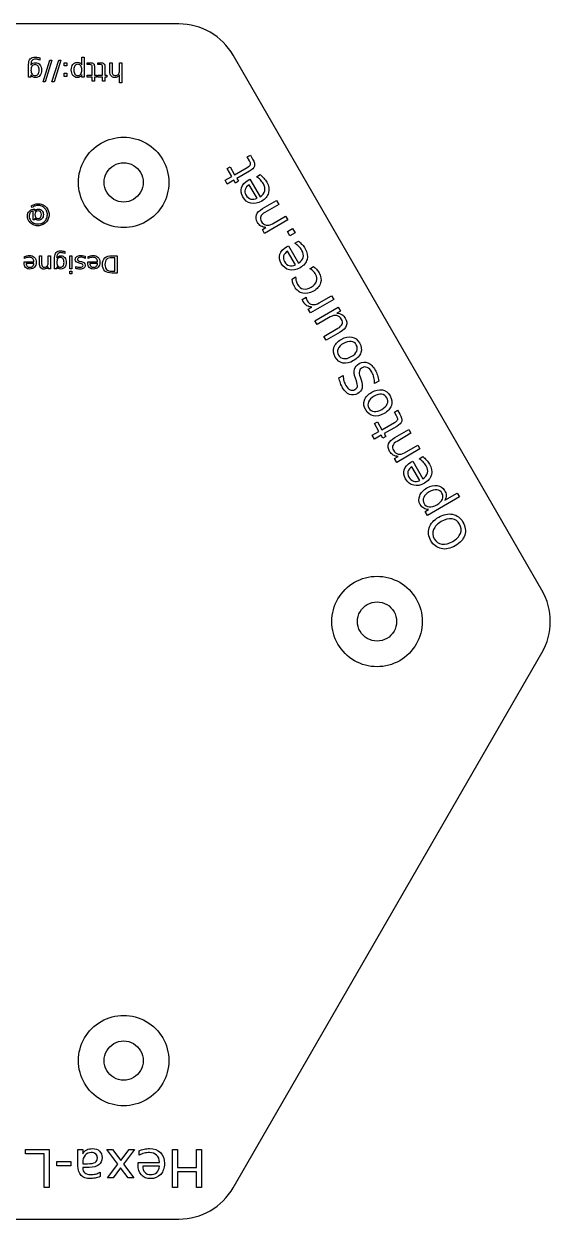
# Model space of a CAD drawing. Extents: x 5 to 967, y 5 to 440.
# Drawn here: x 58.2 to 92, y 5 to 81.3 of the extents above; entities that cross this region are included whole.
import ezdxf

# ---------------------------------------------------------------- set-up
doc = ezdxf.new("R2010")
doc.units = 0
doc.layers.get('0').update_dxf_attribs({"linetype": 'CONTINUOUS'})

msp = doc.modelspace()

# ---------------------------------------------------------------- linework, layer by layer
at = {"color": 7}
for p, q in [((68.121759, 81.260204), (28.740568, 81.260204)), ((91.276468, 45.155089), (71.585869, 79.260205)), ((65.846169, 71.153687), (65.846169, 71.153687)), ((82.011158, 43.155088), (82.011158, 43.155088)), ((71.585869, 7.04997), (91.276468, 41.155089)), ((65.846169, 15.156489), (65.846169, 15.156489)), ((28.740568, 5.04997), (68.121759, 5.04997))]:
    msp.add_line(p, q, dxfattribs=at)
at = {"color": 3}
for p, q in [((58.531337, 77.864553), (58.531337, 78.673808)), ((58.68313, 78.701031), (58.68313, 78.625963)), ((59.245754, 79.09124), (59.245754, 78.943569)), ((59.451994, 77.556811), (59.880975, 78.94522)), ((60.021218, 78.94522), (59.592238, 77.556811)), ((59.880975, 78.94522), (60.021218, 78.94522)), ((60.022868, 77.556811), (60.451848, 78.94522)), ((60.592091, 78.94522), (60.163112, 77.556811)), ((60.451848, 78.94522), (60.592091, 78.94522)), ((60.790907, 78.578936), (60.790907, 78.78848)), ((60.790907, 78.78848), (60.964974, 78.78848)), ((60.964974, 78.578936), (60.790907, 78.578936)), ((60.964974, 78.78848), (60.964974, 78.578936)), ((61.929355, 78.649883), (61.929355, 79.139914)), ((61.929355, 79.139914), (62.081973, 79.139914)), ((61.929355, 78.649878), (61.929355, 78.649883)), ((62.081973, 79.139914), (62.081973, 77.86452)), ((62.276662, 78.661422), (62.276662, 78.78847)), ((62.276662, 78.78847), (62.43258, 78.78847)), ((62.43258, 78.661422), (62.276662, 78.661422)), ((62.939932, 78.661422), (62.939932, 78.78847)), ((62.939932, 78.78847), (63.09585, 78.78847)), ((63.09585, 78.661422), (62.939932, 78.661422)), ((63.707148, 78.230804), (63.707148, 78.78848)), ((63.707148, 78.78848), (63.858941, 78.78848)), ((63.858941, 78.78848), (63.858941, 78.235753)), ((64.328345, 78.266278), (64.328345, 78.78848)), ((64.328345, 78.78848), (64.480962, 78.78848)), ((64.480962, 78.78848), (64.480962, 77.504835)), ((58.68313, 77.864553), (58.531337, 77.864553)), ((58.68313, 78.315774), (58.68313, 78.315774)), ((58.68313, 78.004797), (58.68313, 77.864553)), ((60.790907, 77.914844), (60.790907, 78.124384)), ((60.790907, 78.124384), (60.964974, 78.124384)), ((60.964974, 77.914844), (60.790907, 77.914844)), ((60.964974, 78.124384), (60.964974, 77.914844)), ((61.412929, 78.327323), (61.412929, 78.327323)), ((61.929355, 77.86452), (61.929355, 78.004763)), ((62.081973, 77.86452), (61.929355, 77.86452)), ((62.276664, 77.86452), (62.276664, 77.982489)), ((62.276664, 77.982489), (62.589325, 77.982489)), ((62.589325, 77.86452), (62.276664, 77.86452)), ((62.589325, 77.982489), (62.589325, 78.484068)), ((62.589325, 77.602182), (62.589325, 77.86452)), ((62.741941, 78.484059), (62.741941, 77.98248)), ((62.741941, 77.98248), (62.853311, 77.98248)), ((62.853311, 77.86451), (62.741941, 77.86451)), ((62.741941, 77.86451), (62.741941, 77.602172)), ((62.853311, 77.98248), (62.853311, 77.86451)), ((62.939934, 77.86452), (62.939934, 77.982489)), ((62.939934, 77.982489), (63.252594, 77.982489)), ((63.252594, 77.86452), (62.939934, 77.86452)), ((63.252594, 77.982489), (63.252594, 78.484068)), ((63.252594, 77.602182), (63.252594, 77.86452)), ((63.405211, 78.484059), (63.405211, 77.98248)), ((63.405211, 77.98248), (63.51658, 77.98248)), ((63.51658, 77.86451), (63.405211, 77.86451)), ((63.405211, 77.86451), (63.405211, 77.602172)), ((63.51658, 77.98248), (63.51658, 77.86451)), ((63.707148, 78.2308), (63.707148, 78.230804)), ((64.328345, 77.504835), (64.328345, 78.008065)), ((59.592238, 77.556811), (59.451994, 77.556811)), ((60.163112, 77.556811), (60.022868, 77.556811)), ((62.741941, 77.602172), (62.589325, 77.602182)), ((63.405211, 77.602172), (63.252594, 77.602182)), ((64.480962, 77.504835), (64.328345, 77.504835)), ((72.474524, 72.774857), (72.678053, 72.892365)), ((72.618735, 72.525076), (72.474524, 72.774857)), ((72.678053, 72.892365), (72.822264, 72.642583)), ((71.197901, 72.037779), (71.38689, 72.146892)), ((71.48709, 71.53689), (71.197901, 72.037779)), ((71.38689, 72.146892), (71.676078, 71.646002)), ((71.676078, 71.646002), (72.479612, 72.109923)), ((72.620726, 71.865419), (71.817193, 71.401499)), ((73.064085, 71.518717), (73.294042, 71.651483)), ((71.066818, 71.294246), (71.48709, 71.53689)), ((71.207933, 71.049742), (71.066818, 71.294246)), ((71.628205, 71.292386), (71.207933, 71.049742)), ((71.731216, 71.113965), (71.628205, 71.292386)), ((71.920204, 71.223078), (71.731216, 71.113965)), ((71.817193, 71.401499), (71.920204, 71.223078)), ((72.535641, 71.28939), (72.5357, 71.289424)), ((72.5357, 71.289424), (72.654647, 71.358098)), ((73.106604, 70.138836), (72.604727, 71.005049)), ((72.654647, 71.358098), (73.300171, 70.240019)), ((58.759541, 69.550783), (58.689301, 69.637413)), ((58.925773, 69.450106), (58.925779, 69.329927)), ((73.455698, 69.482226), (73.455727, 69.482243)), ((73.455727, 69.482243), (74.349134, 69.998052)), ((74.489532, 69.754876), (73.604055, 69.243646)), ((74.349134, 69.998052), (74.489532, 69.754876)), ((58.814176, 68.760994), (58.814176, 69.335398)), ((58.925779, 68.760994), (58.814176, 68.760994)), ((58.925779, 68.863231), (58.925779, 68.760994)), ((59.351119, 69.096575), (59.351119, 69.096575)), ((75.064856, 68.758385), (73.584659, 67.903792)), ((74.087117, 68.519883), (74.923696, 69.002882)), ((74.923696, 69.002882), (75.064856, 68.758385)), ((73.443499, 68.14829), (73.673455, 68.281055)), ((73.584659, 67.903792), (73.443499, 68.14829)), ((75.040483, 68.025358), (75.376173, 68.219169)), ((75.201483, 67.746499), (75.040483, 68.025358)), ((75.537172, 67.94031), (75.201483, 67.746499)), ((75.376173, 68.219169), (75.537172, 67.94031)), ((74.986551, 67.044425), (75.105498, 67.113099)), ((75.105498, 67.113099), (75.751022, 65.99502)), ((75.514937, 67.273717), (75.744894, 67.406482)), ((58.276789, 66.303019), (58.276789, 66.431598)), ((59.225612, 65.974174), (59.225612, 66.47371)), ((59.225612, 66.47371), (59.36158, 66.47371)), ((59.36158, 66.47371), (59.36158, 65.978607)), ((59.782052, 66.005946), (59.782052, 66.473707)), ((59.782052, 66.473707), (59.918759, 66.473707)), ((59.918759, 66.473707), (59.918759, 65.646073)), ((60.193647, 65.646091), (60.193648, 66.370995)), ((60.329615, 66.395388), (60.329615, 66.328148)), ((60.833587, 66.744916), (60.833587, 66.612642)), ((61.157988, 65.646076), (61.157988, 66.47371)), ((61.157988, 66.47371), (61.293959, 66.47371)), ((61.293959, 66.47371), (61.293959, 65.646076)), ((62.143779, 66.443431), (62.143779, 66.303028)), ((62.338149, 66.303019), (62.338149, 66.431598)), ((64.023669, 66.351043), (63.843369, 66.351043)), ((63.866269, 66.47371), (64.172939, 66.47371)), ((64.023669, 65.493111), (64.023669, 66.351043)), ((64.172939, 66.47371), (64.172939, 65.370444)), ((74.986492, 67.044391), (74.986551, 67.044425)), ((75.557455, 65.893837), (75.055581, 66.760045)), ((58.245013, 66.025901), (58.245013, 66.092411)), ((58.245013, 66.092411), (58.870172, 66.092411)), ((58.245017, 66.025909), (58.245013, 66.025901)), ((58.865737, 65.986737), (58.380981, 65.986001)), ((59.225613, 65.974174), (59.225612, 65.974174)), ((59.782052, 65.646073), (59.782052, 65.774652)), ((59.918759, 65.646073), (59.782052, 65.646073)), ((60.329615, 65.646091), (60.193647, 65.646091)), ((60.329615, 65.771714), (60.329615, 65.646091)), ((60.329616, 66.050286), (60.329616, 66.050286)), ((61.293959, 65.646076), (61.157988, 65.646076)), ((61.555549, 65.670461), (61.555549, 65.79904)), ((61.555609, 65.670465), (61.555549, 65.670461)), ((61.824489, 65.98969), (61.777989, 66.00004)), ((61.851929, 66.113858), (61.899229, 66.102768)), ((62.306329, 66.025901), (62.306329, 66.092411)), ((62.306329, 66.092411), (62.931489, 66.092411)), ((62.306409, 66.025909), (62.306329, 66.025901)), ((62.927019, 65.986737), (62.442299, 65.986001)), ((76.482617, 65.652637), (76.707289, 65.782352)), ((61.157988, 65.32389), (61.157988, 65.496067)), ((61.157988, 65.496067), (61.293959, 65.496067)), ((61.293959, 65.32389), (61.157988, 65.32389)), ((61.293959, 65.496067), (61.293959, 65.32389)), ((63.843369, 65.493111), (64.023669, 65.493111)), ((64.172939, 65.370444), (63.866269, 65.370444)), ((75.340725, 64.993366), (75.340755, 64.993383)), ((75.340755, 64.993383), (75.568074, 65.124626)), ((75.992098, 63.681306), (76.241459, 63.827033)), ((77.994826, 63.683375), (76.514629, 62.828783)), ((77.073914, 63.477683), (77.853665, 63.927872)), ((77.853665, 63.927872), (77.994826, 63.683375)), ((76.373468, 63.07328), (76.603425, 63.206046)), ((76.514629, 62.828783), (76.373468, 63.07328)), ((76.800069, 62.33454), (78.280266, 63.189132)), ((77.779683, 62.575887), (76.940466, 62.091365)), ((78.420663, 62.945957), (78.193345, 62.814714)), ((78.280266, 63.189132), (78.420663, 62.945957)), ((76.940466, 62.091365), (76.800069, 62.33454)), ((77.375393, 61.338048), (78.26219, 61.85004)), ((77.126824, 61.686174), (77.126824, 61.686174)), ((77.515791, 61.094873), (77.375393, 61.338048)), ((78.411836, 61.612204), (77.515791, 61.094873)), ((78.411844, 61.612209), (78.411836, 61.612204)), ((78.089768, 60.018307), (78.089768, 60.018307)), ((78.295935, 60.137338), (78.295935, 60.137338)), ((78.331306, 58.693419), (78.331328, 58.693432)), ((78.331328, 58.693432), (78.591685, 58.843749)), ((79.677631, 58.748242), (79.739764, 58.567371)), ((79.43891, 58.499401), (79.378873, 58.67972)), ((80.881171, 58.482737), (80.606281, 58.32403)), ((80.037021, 56.645566), (80.037021, 56.645566)), ((80.243188, 56.764597), (80.243188, 56.764597)), ((81.865908, 56.508502), (82.069437, 56.62601)), ((82.01012, 56.258719), (81.865908, 56.508502)), ((82.069437, 56.62601), (82.213649, 56.376226)), ((80.589276, 55.771441), (80.778264, 55.880553)), ((80.878464, 55.270551), (80.589276, 55.771441)), ((80.778264, 55.880553), (81.067453, 55.379664)), ((81.067453, 55.379664), (81.870986, 55.843584)), ((80.458192, 55.027907), (80.878464, 55.270551)), ((80.599317, 54.783387), (80.458192, 55.027907)), ((81.019589, 55.026031), (80.599317, 54.783387)), ((81.122598, 54.847615), (81.019589, 55.026031)), ((81.311586, 54.956727), (81.122598, 54.847615)), ((82.012111, 55.599064), (81.208577, 55.135144)), ((81.208577, 55.135144), (81.311586, 54.956727)), ((81.885655, 54.881113), (81.885684, 54.88113)), ((81.885684, 54.88113), (82.779091, 55.396938)), ((82.919489, 55.153762), (82.034012, 54.642532)), ((82.779091, 55.396938), (82.919489, 55.153762)), ((83.494813, 54.157271), (82.014616, 53.302679)), ((82.517074, 53.918769), (83.353653, 54.401768)), ((83.353653, 54.401768), (83.494813, 54.157271)), ((81.873456, 53.547176), (82.103412, 53.679942)), ((82.014616, 53.302679), (81.873456, 53.547176)), ((82.919012, 53.305), (83.037959, 53.373674)), ((83.037959, 53.373674), (83.683483, 52.255595)), ((83.447398, 53.534291), (83.677355, 53.667057)), ((82.918953, 53.304966), (82.919012, 53.305)), ((83.489916, 52.154412), (82.988042, 53.02062)), ((86.011179, 51.099011), (83.967973, 49.919365)), ((84.090577, 51.419249), (84.090577, 51.419249)), ((85.084983, 50.890267), (85.870018, 51.343508)), ((85.870018, 51.343508), (86.011179, 51.099011)), ((85.084968, 50.890259), (85.084983, 50.890267)), ((83.826813, 50.163862), (84.051485, 50.293577)), ((83.967973, 49.919365), (83.826813, 50.163862)), ((84.195493, 48.30444), (84.195493, 48.30444)), ((84.412236, 48.429577), (84.412236, 48.429577)), ((58.337407, 9.22121), (58.337407, 9.49768)), ((58.337407, 9.49768), (59.848259, 9.49768)), ((59.519742, 9.22121), (58.337407, 9.22121)), ((59.519742, 7.06958), (59.519742, 9.22121)), ((59.848259, 9.49768), (59.848259, 7.06958)), ((61.682749, 8.45846), (61.682749, 9.49768)), ((61.682749, 9.49768), (61.981989, 9.49768)), ((61.981989, 9.49768), (61.981989, 9.22121)), ((64.223059, 8.56255), (63.530249, 9.49768)), ((63.530249, 9.49768), (63.883159, 9.49768)), ((63.883159, 9.49768), (64.413339, 8.7821)), ((64.413339, 8.7821), (64.943519, 9.49768)), ((65.296429, 9.49768), (64.588979, 8.54466)), ((64.943519, 9.49768), (65.296429, 9.49768)), ((65.581039, 9.12199), (65.581039, 9.40497)), ((67.709889, 7.06958), (67.709889, 9.49768)), ((67.709889, 9.49768), (68.038409, 9.49768)), ((68.038409, 9.49768), (68.038409, 8.34137)), ((69.232129, 8.34137), (69.232129, 9.49768)), ((69.232129, 9.49768), (69.560649, 9.49768)), ((69.560649, 9.49768), (69.560649, 7.06958)), ((60.339407, 8.45196), (60.339407, 8.71867)), ((60.339407, 8.71867), (61.215993, 8.71867)), ((61.215993, 8.45196), (60.339407, 8.45196)), ((61.215993, 8.71867), (61.215993, 8.45196)), ((61.682749, 8.45852), (61.682749, 8.45846)), ((61.981989, 8.6487), (61.981989, 8.582)), ((61.981989, 8.582), (62.279609, 8.58206)), ((63.564399, 7.6762), (64.223059, 8.56255)), ((64.588979, 8.54466), (65.236259, 7.6762)), ((65.511109, 8.51213), (65.511109, 8.6585)), ((65.511109, 8.6585), (66.886969, 8.6585)), ((65.511109, 8.51214), (65.511109, 8.51213)), ((66.877219, 8.42596), (65.810349, 8.42433)), ((62.401579, 8.34791), (61.981989, 8.34791)), ((61.981989, 8.34791), (61.981989, 8.31861)), ((63.087889, 8.03563), (63.087889, 7.75915)), ((63.917309, 7.6762), (63.564399, 7.6762)), ((64.400329, 8.3251), (63.917309, 7.6762)), ((64.883349, 7.6762), (64.400329, 8.3251)), ((65.236259, 7.6762), (64.883349, 7.6762)), ((68.038409, 8.34137), (69.232129, 8.34137)), ((69.232129, 8.06489), (68.038409, 8.06489)), ((68.038409, 8.06489), (68.038409, 7.06958)), ((69.232129, 7.06958), (69.232129, 8.06489)), ((59.848259, 7.06958), (59.519742, 7.06958)), ((68.038409, 7.06958), (67.709889, 7.06958)), ((69.560649, 7.06958), (69.232129, 7.06958))]:
    msp.add_line(p, q, dxfattribs=at)
at = {"color": 5}
for p, q in [((67.480784, 71.153687), (67.480784, 71.153687)), ((83.645774, 43.155088), (83.645774, 43.155088)), ((67.480784, 15.156489), (67.480784, 15.156489))]:
    msp.add_line(p, q, dxfattribs=at)
at = {"color": 7}
for points in [[(71.585869, 79.260205), (70.871336, 80.497811), (69.550824, 81.260207), (68.121759, 81.260204)], [(63.971169, 72.236219), (64.357921, 72.45951), (64.834418, 72.45951), (65.221169, 72.236219)], [(63.346169, 71.153687), (63.346169, 71.600269), (63.584418, 72.012928), (63.971169, 72.236219)], [(65.221169, 72.236219), (65.60792, 72.012928), (65.846169, 71.600269), (65.846169, 71.153687)], [(63.971169, 70.071155), (63.584418, 70.294446), (63.346169, 70.707105), (63.346169, 71.153687)], [(65.846169, 71.153687), (65.846169, 70.707105), (65.60792, 70.294446), (65.221169, 70.071155)], [(65.221169, 70.071155), (64.834418, 69.847864), (64.357921, 69.847864), (63.971169, 70.071155)], [(91.276468, 41.155089), (91.990999, 42.392693), (91.990999, 43.917485), (91.276468, 45.155089)], [(79.511159, 43.155088), (79.511159, 43.60167), (79.749407, 44.014329), (80.136158, 44.23762)], [(80.136158, 44.23762), (80.52291, 44.460911), (80.999407, 44.460911), (81.386158, 44.23762)], [(81.386158, 44.23762), (81.77291, 44.014329), (82.011158, 43.60167), (82.011158, 43.155088)], [(80.136158, 42.072556), (79.749407, 42.295847), (79.511159, 42.708506), (79.511159, 43.155088)], [(82.011158, 43.155088), (82.011158, 42.708506), (81.77291, 42.295847), (81.386158, 42.072556)], [(81.386158, 42.072556), (80.999407, 41.849265), (80.52291, 41.849265), (80.136158, 42.072556)], [(63.346169, 15.156489), (63.346169, 15.603071), (63.584418, 16.01573), (63.971169, 16.239021)], [(63.971169, 16.239021), (64.357921, 16.462312), (64.834418, 16.462312), (65.221169, 16.239021)], [(65.221169, 16.239021), (65.60792, 16.01573), (65.846169, 15.603071), (65.846169, 15.156489)], [(63.971169, 14.073958), (63.584418, 14.297249), (63.346169, 14.709907), (63.346169, 15.156489)], [(65.846169, 15.156489), (65.846169, 14.709907), (65.60792, 14.297249), (65.221169, 14.073958)], [(65.221169, 14.073958), (64.834418, 13.850667), (64.357921, 13.850667), (63.971169, 14.073958)], [(68.121759, 5.04997), (69.550824, 5.049967), (70.871336, 5.812363), (71.585869, 7.04997)]]:
    msp.add_open_spline(points, degree=3, dxfattribs=at)
at = {"color": 3}
for points in [[(58.531337, 78.673808), (58.531337, 78.831101), (58.56626, 78.947971), (58.636107, 79.024419)], [(58.636107, 79.024419), (58.705953, 79.101415), (58.812924, 79.139914), (58.957017, 79.139914)], [(58.757376, 78.936146), (58.707878, 78.884448), (58.68313, 78.806076), (58.68313, 78.701031)], [(58.68313, 78.625963), (58.714478, 78.680408), (58.754626, 78.721105), (58.803574, 78.748053)], [(58.751601, 78.57069), (58.705954, 78.510192), (58.68313, 78.42522), (58.68313, 78.315774)], [(58.942168, 78.661432), (58.860222, 78.661432), (58.796699, 78.631184), (58.751601, 78.57069)], [(58.980941, 79.014517), (58.881395, 79.014517), (58.806874, 78.988393), (58.757376, 78.936146)], [(58.803574, 78.748053), (58.852522, 78.775014), (58.911094, 78.788494), (58.979291, 78.788494)], [(59.132734, 78.57069), (59.087086, 78.631184), (59.023564, 78.661432), (58.942168, 78.661432)], [(58.957017, 79.139914), (59.010365, 79.139914), (59.060687, 79.135782), (59.107985, 79.127518)], [(58.979291, 78.788494), (59.092586, 78.788494), (59.183882, 78.74532), (59.253179, 78.658972)], [(59.11376, 78.997191), (59.070312, 79.008741), (59.026039, 79.014517), (58.980941, 79.014517)], [(59.107985, 79.127518), (59.155283, 79.119829), (59.201206, 79.107736), (59.245754, 79.09124)], [(59.245754, 78.943569), (59.201206, 78.967786), (59.157208, 78.98566), (59.11376, 78.997191)], [(59.200381, 78.315774), (59.200381, 78.42522), (59.177832, 78.510192), (59.132734, 78.57069)], [(59.253179, 78.658972), (59.322475, 78.572626), (59.357124, 78.458232), (59.357124, 78.315789)], [(61.255361, 78.327304), (61.255361, 78.472497), (61.29056, 78.589642), (61.360956, 78.678738)], [(61.360956, 78.678738), (61.430803, 78.767833), (61.521824, 78.812381), (61.634019, 78.812381)], [(61.482226, 78.590489), (61.436028, 78.526692), (61.412929, 78.43897), (61.412929, 78.327323)], [(61.671142, 78.685357), (61.590846, 78.685357), (61.527873, 78.653734), (61.482226, 78.590489)], [(61.634019, 78.812381), (61.701665, 78.812381), (61.759963, 78.799188), (61.80891, 78.772801)], [(61.860883, 78.590489), (61.814685, 78.653734), (61.751438, 78.685357), (61.671142, 78.685357)], [(61.80891, 78.772801), (61.857308, 78.74584), (61.897457, 78.704866), (61.929355, 78.649878)], [(61.929355, 78.327323), (61.929355, 78.43897), (61.906531, 78.526692), (61.860883, 78.590489)], [(62.43258, 78.78847), (62.549725, 78.78847), (62.630571, 78.766745), (62.675119, 78.723295)], [(62.5588, 78.62926), (62.537901, 78.650701), (62.495828, 78.661422), (62.43258, 78.661422)], [(62.589325, 78.484068), (62.589325, 78.559415), (62.57915, 78.607813), (62.5588, 78.62926)], [(62.675119, 78.723295), (62.719667, 78.679299), (62.741941, 78.599554), (62.741941, 78.484059)], [(63.09585, 78.78847), (63.212995, 78.78847), (63.293841, 78.766745), (63.338389, 78.723295)], [(63.222069, 78.62926), (63.20117, 78.650701), (63.159097, 78.661422), (63.09585, 78.661422)], [(63.252594, 78.484068), (63.252594, 78.559415), (63.242419, 78.607813), (63.222069, 78.62926)], [(63.338389, 78.723295), (63.382937, 78.679299), (63.405211, 78.599554), (63.405211, 78.484059)], [(58.68313, 78.315774), (58.68313, 78.20578), (58.705954, 78.120534), (58.751601, 78.060036)], [(58.803574, 77.882702), (58.754626, 77.909663), (58.714478, 77.950361), (58.68313, 78.004797)], [(58.751601, 78.060036), (58.796699, 77.999538), (58.860222, 77.969289), (58.942168, 77.969289)], [(58.979291, 77.84226), (58.911094, 77.84226), (58.852522, 77.855741), (58.803574, 77.882702)], [(58.942168, 77.969289), (59.023564, 77.969289), (59.087086, 77.999538), (59.132734, 78.060036)], [(59.253179, 77.971778), (59.183882, 77.885433), (59.092586, 77.84226), (58.979291, 77.84226)], [(59.132734, 78.060036), (59.177832, 78.120534), (59.200381, 78.20578), (59.200381, 78.315774)], [(59.357124, 78.315789), (59.357124, 78.172797), (59.322475, 78.058127), (59.253179, 77.971778)], [(61.360956, 77.97587), (61.29056, 78.064966), (61.255361, 78.18211), (61.255361, 78.327304)], [(61.634019, 77.842227), (61.521824, 77.842227), (61.430803, 77.886774), (61.360956, 77.97587)], [(61.412929, 78.327323), (61.412929, 78.215679), (61.436028, 78.128233), (61.482226, 78.064985)], [(61.482226, 78.064985), (61.527873, 78.001188), (61.590846, 77.969289), (61.671142, 77.969289)], [(61.80891, 77.882668), (61.759963, 77.855707), (61.701665, 77.842227), (61.634019, 77.842227)], [(61.671142, 77.969289), (61.751438, 77.969289), (61.814685, 78.001188), (61.860883, 78.064985)], [(61.929355, 78.004763), (61.897455, 77.949766), (61.857307, 77.909068), (61.80891, 77.882668)], [(61.860883, 78.064985), (61.906531, 78.128233), (61.929355, 78.215679), (61.929355, 78.327323)], [(63.788819, 77.941239), (63.734372, 78.006685), (63.707148, 78.103206), (63.707148, 78.2308)], [(64.029708, 77.842241), (63.923563, 77.842241), (63.843267, 77.87524), (63.788819, 77.941239)], [(63.858941, 78.235753), (63.858941, 78.148307), (63.87599, 78.08286), (63.910089, 78.039413)], [(63.910089, 78.039413), (63.944187, 77.995966), (63.995335, 77.974243), (64.063532, 77.974243)], [(64.200475, 77.883496), (64.150978, 77.855993), (64.094055, 77.842241), (64.029708, 77.842241)], [(64.063532, 77.974243), (64.145478, 77.974243), (64.2101, 78.000366), (64.257398, 78.052613)], [(64.328345, 78.008065), (64.292046, 77.952516), (64.249423, 77.910993), (64.200475, 77.883496)], [(64.257398, 78.052613), (64.304696, 78.10486), (64.328345, 78.176082), (64.328345, 78.266278)], [(72.683974, 72.293128), (72.698972, 72.346451), (72.677226, 72.423767), (72.618735, 72.525076)], [(72.822264, 72.642583), (72.930616, 72.454911), (72.970591, 72.305301), (72.942189, 72.193751)], [(72.479612, 72.109923), (72.600322, 72.179615), (72.668443, 72.240684), (72.683974, 72.293128)], [(72.942189, 72.193751), (72.912909, 72.081689), (72.805755, 71.972245), (72.620726, 71.865419)], [(73.294042, 71.651483), (73.381406, 71.585625), (73.461232, 71.512474), (73.533519, 71.43203)], [(72.114326, 70.813546), (72.174937, 71.003605), (72.315375, 71.16222), (72.535641, 71.28939)], [(72.604727, 71.005049), (72.47283, 70.926264), (72.388281, 70.827522), (72.35108, 70.708825)], [(73.318251, 71.316559), (73.244458, 71.39143), (73.159736, 71.458817), (73.064085, 71.518717)], [(73.509061, 71.06548), (73.45514, 71.158874), (73.391537, 71.242567), (73.318251, 71.316559)], [(73.596452, 70.611965), (73.63128, 70.753074), (73.60215, 70.904246), (73.509061, 71.06548)], [(73.533519, 71.43203), (73.605789, 71.351582), (73.669139, 71.264221), (73.723567, 71.169948)], [(73.723567, 71.169948), (73.859897, 70.933818), (73.899268, 70.706912), (73.84168, 70.489231)], [(72.193775, 70.230329), (72.078811, 70.429453), (72.052327, 70.623859), (72.114326, 70.813546)], [(72.713846, 69.823975), (72.495321, 69.872848), (72.321964, 70.008299), (72.193775, 70.230329)], [(72.35108, 70.708825), (72.313494, 70.590794), (72.329292, 70.471866), (72.398474, 70.352039)], [(72.398474, 70.352039), (72.476813, 70.216353), (72.577964, 70.129668), (72.701927, 70.091983)], [(72.701927, 70.091983), (72.82538, 70.055183), (72.960272, 70.070801), (73.106604, 70.138836)], [(73.300171, 70.240019), (73.461472, 70.347243), (73.560232, 70.471226), (73.596452, 70.611965)], [(73.84168, 70.489231), (73.783591, 70.272428), (73.637364, 70.09637), (73.402997, 69.961059)], [(58.583159, 69.326796), (58.665885, 69.405881), (58.78009, 69.446984), (58.925773, 69.450106)], [(58.689301, 69.637413), (58.754334, 69.68788), (58.825354, 69.726381), (58.902362, 69.752918)], [(58.938262, 69.647563), (58.873228, 69.62519), (58.813655, 69.59293), (58.759541, 69.550783)], [(58.902362, 69.752918), (58.978844, 69.779971), (59.056628, 69.793498), (59.135713, 69.793498)], [(58.925779, 69.329927), (58.956999, 69.369987), (58.992899, 69.399644), (59.033479, 69.418897)], [(59.135713, 69.681903), (59.068595, 69.681903), (59.002778, 69.670456), (58.938262, 69.647563)], [(59.033479, 69.418897), (59.073539, 69.43763), (59.120365, 69.446997), (59.173959, 69.446997)], [(59.135713, 69.793498), (59.231967, 69.793498), (59.322759, 69.776328), (59.408087, 69.741988)], [(59.365943, 69.638983), (59.294142, 69.667596), (59.217399, 69.681903), (59.135713, 69.681903)], [(59.173959, 69.446997), (59.263449, 69.446997), (59.33629, 69.414737), (59.392482, 69.350217)], [(59.55559, 69.515674), (59.500956, 69.569787), (59.437741, 69.61089), (59.365943, 69.638983)], [(59.408087, 69.741988), (59.493415, 69.708168), (59.569377, 69.65874), (59.635975, 69.593705)], [(59.685924, 69.324466), (59.655744, 69.396787), (59.612299, 69.460523), (59.55559, 69.515674)], [(59.635975, 69.593705), (59.702575, 69.528672), (59.753303, 69.453489), (59.788161, 69.368157)], [(59.788161, 69.368157), (59.823021, 69.282309), (59.840451, 69.190217), (59.840451, 69.091881)], [(73.402997, 69.961059), (73.160701, 69.821169), (72.930984, 69.775474), (72.713846, 69.823975)], [(73.067352, 69.083562), (73.121843, 69.231324), (73.251292, 69.364212), (73.455698, 69.482226)], [(58.459069, 69.002913), (58.459069, 69.13975), (58.500432, 69.247711), (58.583159, 69.326796)], [(58.490289, 68.817168), (58.469475, 68.877001), (58.459069, 68.938916), (58.459069, 69.002913)], [(58.579259, 68.650935), (58.540239, 68.701922), (58.510582, 68.757333), (58.490289, 68.817168)], [(58.636235, 69.231599), (58.593048, 69.173326), (58.571455, 69.098143), (58.571455, 69.006052)], [(58.571455, 69.006052), (58.571455, 68.950379), (58.579778, 68.898089), (58.596425, 68.849184)], [(58.817294, 68.458166), (58.7226, 68.503433), (58.643255, 68.567689), (58.579259, 68.650935)], [(58.596425, 68.849184), (58.612551, 68.800277), (58.637265, 68.755012), (58.670565, 68.713387)], [(58.814176, 69.335398), (58.738212, 69.323951), (58.678899, 69.289352), (58.636235, 69.231599)], [(58.670565, 68.713387), (58.724678, 68.645228), (58.790755, 68.593199), (58.868797, 68.557299)], [(59.032699, 68.775041), (58.992119, 68.794294), (58.956479, 68.823691), (58.925779, 68.863231)], [(58.992899, 69.271394), (58.955959, 69.228727), (58.937489, 69.170454), (58.937489, 69.096575)], [(58.937489, 69.096575), (58.937489, 69.023734), (58.956219, 68.965981), (58.993679, 68.923317)], [(59.143524, 69.335394), (59.07953, 69.335394), (59.029322, 69.314061), (58.992899, 69.271394)], [(58.993679, 68.923317), (59.031139, 68.88013), (59.081607, 68.858537), (59.145084, 68.858537)], [(59.173959, 68.745381), (59.120365, 68.745381), (59.073279, 68.755268), (59.032699, 68.775041)], [(59.295709, 69.272174), (59.258769, 69.314321), (59.20804, 69.335394), (59.143524, 69.335394)], [(59.145084, 68.858537), (59.208037, 68.858537), (59.258245, 68.87987), (59.295709, 68.922537)], [(59.391702, 68.842931), (59.335508, 68.777898), (59.262927, 68.745381), (59.173959, 68.745381)], [(59.351119, 69.096575), (59.351119, 69.170977), (59.332649, 69.22951), (59.295709, 69.272174)], [(59.295709, 68.922537), (59.332649, 68.965204), (59.351119, 69.023216), (59.351119, 69.096575)], [(59.306624, 68.528419), (59.365417, 68.545066), (59.419788, 68.570039), (59.469736, 68.603339)], [(59.475992, 69.096574), (59.475992, 68.992515), (59.447895, 68.907968), (59.391702, 68.842931)], [(59.392482, 69.350217), (59.448155, 69.285184), (59.475992, 69.200636), (59.475992, 69.096574)], [(59.635975, 68.594741), (59.568857, 68.528661), (59.491334, 68.478193), (59.403404, 68.443336)], [(59.469736, 68.603339), (59.551422, 68.656412), (59.615418, 68.726132), (59.661724, 68.812497)], [(59.787381, 68.821069), (59.752001, 68.73522), (59.701532, 68.659778), (59.635975, 68.594741)], [(59.661724, 68.812497), (59.70751, 68.898345), (59.730404, 68.991477), (59.730404, 69.091894)], [(59.730404, 69.091894), (59.730404, 69.174621), (59.715577, 69.252145), (59.685924, 69.324466)], [(59.840451, 69.091881), (59.840451, 68.997188), (59.822761, 68.906917), (59.787381, 68.821069)], [(73.131568, 68.606092), (73.033392, 68.776139), (73.011986, 68.935295), (73.067352, 69.083562)], [(73.355622, 68.370686), (73.265769, 68.424538), (73.191084, 68.503007), (73.131568, 68.606092)], [(73.336824, 68.980107), (73.298758, 68.885294), (73.311264, 68.783262), (73.374341, 68.674009)], [(73.604055, 69.243646), (73.463967, 69.162766), (73.37489, 69.07492), (73.336824, 68.980107)], [(73.374341, 68.674009), (73.450135, 68.542729), (73.551756, 68.463366), (73.679203, 68.435918)], [(59.124007, 68.390266), (59.013704, 68.390266), (58.911466, 68.412899), (58.817294, 68.458166)], [(58.868797, 68.557299), (58.94632, 68.520879), (59.030868, 68.502669), (59.12244, 68.502669)], [(59.12244, 68.502669), (59.186433, 68.502669), (59.247828, 68.511252), (59.306624, 68.528419)], [(59.403404, 68.443336), (59.315474, 68.407956), (59.222342, 68.390266), (59.124007, 68.390266)], [(73.673455, 68.281055), (73.550896, 68.287829), (73.444951, 68.317706), (73.355622, 68.370686)], [(73.679203, 68.435918), (73.80665, 68.40847), (73.942622, 68.436458), (74.087117, 68.519883)], [(75.769105, 67.071556), (75.695311, 67.146428), (75.610589, 67.213814), (75.514937, 67.273717)], [(75.744894, 67.406482), (75.83226, 67.340622), (75.912085, 67.267471), (75.984371, 67.18703)], [(75.959913, 66.82048), (75.905992, 66.913874), (75.842389, 66.997566), (75.769105, 67.071556)], [(75.984371, 67.18703), (76.056642, 67.10658), (76.119992, 67.019218), (76.174422, 66.924943)], [(58.276789, 66.431598), (58.325562, 66.452291), (58.375565, 66.468055), (58.426798, 66.478888)], [(58.423103, 66.360659), (58.373836, 66.347852), (58.325065, 66.328639), (58.276789, 66.303019)], [(58.57459, 66.379869), (58.52237, 66.379869), (58.471874, 66.373466), (58.423103, 66.360659)], [(58.426798, 66.478888), (58.478031, 66.489728), (58.530004, 66.495148), (58.582718, 66.495148)], [(58.785932, 66.306709), (58.735192, 66.355482), (58.664744, 66.379869), (58.57459, 66.379869)], [(58.582718, 66.495148), (58.714745, 66.495148), (58.819431, 66.456722), (58.896776, 66.37987)], [(58.870172, 66.092411), (58.864238, 66.186012), (58.836158, 66.257445), (58.785932, 66.306709)], [(58.896776, 66.37987), (58.973627, 66.303018), (59.012053, 66.199071), (59.012053, 66.068029)], [(60.193648, 66.370995), (60.193648, 66.51189), (60.224931, 66.616575), (60.287498, 66.685052)], [(60.287498, 66.685052), (60.350064, 66.754021), (60.445883, 66.788506), (60.574953, 66.788506)], [(60.396125, 66.605992), (60.351785, 66.559685), (60.329615, 66.489484), (60.329615, 66.395388)], [(60.329615, 66.328148), (60.357695, 66.376921), (60.393657, 66.413377), (60.437503, 66.437514)], [(60.561645, 66.359915), (60.488242, 66.359915), (60.431342, 66.332818), (60.390946, 66.278625)], [(60.596383, 66.676192), (60.507215, 66.676192), (60.440462, 66.652792), (60.396125, 66.605992)], [(60.437503, 66.437514), (60.481349, 66.461654), (60.533816, 66.473724), (60.594902, 66.473724)], [(60.732344, 66.278625), (60.691458, 66.332818), (60.634558, 66.359915), (60.561645, 66.359915)], [(60.574953, 66.788506), (60.622739, 66.788506), (60.667815, 66.784813), (60.710181, 66.777426)], [(60.594902, 66.473724), (60.696385, 66.473724), (60.778163, 66.435052), (60.840235, 66.357707)], [(60.715354, 66.660672), (60.676434, 66.671019), (60.636777, 66.676192), (60.596383, 66.676192)], [(60.710181, 66.777426), (60.752548, 66.770533), (60.793683, 66.759696), (60.833587, 66.744916)], [(60.833587, 66.612642), (60.793687, 66.634315), (60.754276, 66.650325), (60.715354, 66.660672)], [(60.840235, 66.357707), (60.902309, 66.280363), (60.933345, 66.177894), (60.933345, 66.0503)], [(61.511259, 66.245379), (61.511259, 66.32223), (61.541793, 66.383071), (61.602859, 66.427901)], [(61.602859, 66.427901), (61.663459, 66.472734), (61.746963, 66.495151), (61.853369, 66.495151)], [(61.702619, 66.348848), (61.668153, 66.326681), (61.650919, 66.295645), (61.650919, 66.255738)], [(61.850409, 66.381358), (61.786343, 66.381358), (61.737079, 66.370521), (61.702619, 66.348848)], [(61.995249, 66.362148), (61.946449, 66.374955), (61.898169, 66.381358), (61.850409, 66.381358)], [(61.853369, 66.495151), (61.897703, 66.495151), (61.944009, 66.490718), (61.992289, 66.481851)], [(61.992289, 66.481851), (62.040089, 66.473478), (62.090586, 66.460671), (62.143779, 66.443431)], [(62.143779, 66.303028), (62.093513, 66.329135), (62.044003, 66.348841), (61.995249, 66.362148)], [(62.338149, 66.431598), (62.386883, 66.452291), (62.436886, 66.468055), (62.488159, 66.478888)], [(62.484459, 66.360659), (62.435193, 66.347852), (62.386423, 66.328639), (62.338149, 66.303019)], [(62.635949, 66.379869), (62.583749, 66.379869), (62.533253, 66.373466), (62.484459, 66.360659)], [(62.488159, 66.478888), (62.539426, 66.489728), (62.591399, 66.495148), (62.644079, 66.495148)], [(62.847289, 66.306709), (62.796556, 66.355482), (62.726109, 66.379869), (62.635949, 66.379869)], [(62.644079, 66.495148), (62.776106, 66.495148), (62.880789, 66.456722), (62.958129, 66.37987)], [(62.931489, 66.092411), (62.925489, 66.186012), (62.897423, 66.257445), (62.847289, 66.306709)], [(62.958129, 66.37987), (63.034983, 66.303018), (63.073409, 66.199071), (63.073409, 66.068029)], [(63.245549, 65.920969), (63.245549, 66.111128), (63.295799, 66.250791), (63.396299, 66.339958)], [(63.396299, 66.339958), (63.496793, 66.429126), (63.653449, 66.47371), (63.866269, 66.47371)], [(63.843369, 66.351043), (63.691143, 66.351043), (63.579806, 66.316558), (63.509359, 66.247588)], [(74.644628, 65.985327), (74.529664, 66.18445), (74.503182, 66.378855), (74.565179, 66.568543)], [(74.565179, 66.568543), (74.625789, 66.758605), (74.766227, 66.917221), (74.986492, 67.044391)], [(74.801935, 66.46382), (74.764349, 66.34579), (74.780147, 66.226861), (74.849328, 66.107036)], [(75.055581, 66.760045), (74.92357, 66.681457), (74.839021, 66.582715), (74.801935, 66.46382)], [(75.751022, 65.99502), (75.912323, 66.102244), (76.011084, 66.226225), (76.047305, 66.366963)], [(76.047305, 66.366963), (76.082133, 66.508072), (76.053003, 66.659244), (75.959913, 66.82048)], [(76.174422, 66.924943), (76.31075, 66.688816), (76.350121, 66.46191), (76.292535, 66.244225)], [(58.342557, 65.73402), (58.27753, 65.805453), (58.245017, 65.902749), (58.245017, 66.025909)], [(58.606365, 65.626132), (58.495028, 65.626132), (58.407092, 65.662095), (58.342557, 65.73402)], [(58.380981, 65.986001), (58.381981, 65.911612), (58.402917, 65.852249), (58.443791, 65.807912)], [(58.443791, 65.807912), (58.484184, 65.763572), (58.537882, 65.741402), (58.604884, 65.741402)], [(58.604884, 65.741402), (58.68075, 65.741402), (58.741591, 65.762832), (58.787407, 65.805692)], [(58.902687, 65.745843), (58.829284, 65.666036), (58.73051, 65.626132), (58.606365, 65.626132)], [(58.787407, 65.805692), (58.832727, 65.848552), (58.858837, 65.9089), (58.865737, 65.986737)], [(59.012053, 66.068029), (59.012053, 65.932554), (58.975597, 65.825158), (58.902687, 65.745843)], [(59.298773, 65.714799), (59.249999, 65.773426), (59.225613, 65.859884), (59.225613, 65.974174)], [(59.514549, 65.626119), (59.419469, 65.626119), (59.347544, 65.655679), (59.298773, 65.714799)], [(59.36158, 65.978607), (59.36158, 65.900278), (59.376853, 65.841654), (59.4074, 65.802735)], [(59.4074, 65.802735), (59.437946, 65.763815), (59.483762, 65.744355), (59.544846, 65.744355)], [(59.667513, 65.663069), (59.623173, 65.638436), (59.572185, 65.626119), (59.514549, 65.626119)], [(59.544846, 65.744355), (59.618249, 65.744355), (59.676134, 65.767755), (59.718502, 65.814555)], [(59.782052, 65.774652), (59.749538, 65.724892), (59.711359, 65.687698), (59.667513, 65.663069)], [(59.718502, 65.814555), (59.760868, 65.861355), (59.782052, 65.925152), (59.782052, 66.005946)], [(60.437503, 65.662348), (60.393656, 65.686488), (60.357693, 65.722943), (60.329615, 65.771714)], [(60.390946, 66.278625), (60.350059, 66.224432), (60.329616, 66.148319), (60.329616, 66.050286)], [(60.329616, 66.050286), (60.329616, 65.951759), (60.350059, 65.8754), (60.390946, 65.821209)], [(60.390946, 65.821209), (60.431339, 65.767016), (60.488239, 65.739919), (60.561645, 65.739919)], [(60.594902, 65.626138), (60.533815, 65.626138), (60.481349, 65.638208), (60.437503, 65.662348)], [(60.561645, 65.739919), (60.634555, 65.739919), (60.691455, 65.767016), (60.732344, 65.821209)], [(60.840235, 65.742154), (60.778162, 65.66481), (60.696384, 65.626138), (60.594902, 65.626138)], [(60.792934, 66.050286), (60.792934, 66.148321), (60.772738, 66.224434), (60.732344, 66.278625)], [(60.732344, 65.821209), (60.772738, 65.875402), (60.792934, 65.951761), (60.792934, 66.050286)], [(60.933345, 66.0503), (60.933345, 65.922214), (60.902309, 65.819499), (60.840235, 65.742154)], [(61.572559, 66.08798), (61.531693, 66.12542), (61.511259, 66.177886), (61.511259, 66.245379)], [(61.555549, 65.79904), (61.593949, 65.779333), (61.633853, 65.764553), (61.675259, 65.7547)], [(61.678279, 65.637215), (61.633946, 65.644602), (61.593056, 65.655685), (61.555609, 65.670465)], [(61.777989, 66.00004), (61.681429, 66.020733), (61.612953, 66.050047), (61.572559, 66.08798)], [(61.650919, 66.255738), (61.650919, 66.218791), (61.663486, 66.190465), (61.688619, 66.170758)], [(61.675259, 65.7547), (61.716659, 65.744847), (61.759519, 65.73992), (61.803839, 65.73992)], [(61.820159, 65.626135), (61.769893, 65.626135), (61.722599, 65.629828), (61.678279, 65.637215)], [(61.688619, 66.170758), (61.713286, 66.151051), (61.767723, 66.132085), (61.851929, 66.113858)], [(61.803839, 65.73992), (61.871333, 65.73992), (61.922076, 65.750267), (61.956069, 65.77096)], [(62.055149, 65.689685), (61.999949, 65.647318), (61.921619, 65.626135), (61.820159, 65.626135)], [(61.970069, 65.9387), (61.945936, 65.956433), (61.897409, 65.97343), (61.824489, 65.98969)], [(61.899229, 66.102768), (61.983469, 66.085035), (62.044309, 66.057938), (62.081749, 66.021478)], [(61.956069, 65.77096), (61.989536, 65.791653), (62.006269, 65.82269), (62.006269, 65.86407)], [(62.006269, 65.86407), (62.006269, 65.895597), (61.994203, 65.920473), (61.970069, 65.9387)], [(62.137949, 65.869991), (62.137949, 65.792154), (62.110349, 65.732052), (62.055149, 65.689685)], [(62.081749, 66.021478), (62.119216, 65.984531), (62.137949, 65.934036), (62.137949, 65.869991)], [(62.403909, 65.73402), (62.338909, 65.805453), (62.306409, 65.902749), (62.306409, 66.025909)], [(62.667719, 65.626132), (62.556386, 65.626132), (62.468449, 65.662095), (62.403909, 65.73402)], [(62.442299, 65.986001), (62.442966, 65.911612), (62.463899, 65.852249), (62.505099, 65.807912)], [(62.505099, 65.807912), (62.545499, 65.763572), (62.599196, 65.741402), (62.666189, 65.741402)], [(62.666189, 65.741402), (62.742056, 65.741402), (62.802899, 65.762832), (62.848719, 65.805692)], [(62.964049, 65.745843), (62.890643, 65.666036), (62.791866, 65.626132), (62.667719, 65.626132)], [(62.848719, 65.805692), (62.894053, 65.848552), (62.920153, 65.9089), (62.927019, 65.986737)], [(63.073409, 66.068029), (63.073409, 65.932554), (63.036956, 65.825158), (62.964049, 65.745843)], [(63.395559, 65.504196), (63.295553, 65.592871), (63.245549, 65.731795), (63.245549, 65.920969)], [(63.509359, 66.247588), (63.438419, 66.178619), (63.402949, 66.069746), (63.402949, 65.920969)], [(63.402949, 65.920969), (63.402949, 65.773177), (63.438419, 65.665043), (63.509359, 65.596566)], [(63.509359, 65.596566), (63.579806, 65.527596), (63.691143, 65.493111), (63.843369, 65.493111)], [(75.1647, 65.578972), (74.946174, 65.627846), (74.772817, 65.763297), (74.644628, 65.985327)], [(74.849328, 66.107036), (74.927666, 65.971351), (75.028816, 65.884667), (75.152779, 65.846984)], [(75.152779, 65.846984), (75.276233, 65.810182), (75.411125, 65.8258), (75.557455, 65.893837)], [(75.853851, 65.716057), (75.611554, 65.576167), (75.381838, 65.530472), (75.1647, 65.578972)], [(76.292535, 66.244225), (76.234445, 66.027424), (76.088217, 65.851368), (75.853851, 65.716057)], [(76.688314, 65.49474), (76.62876, 65.553163), (76.560194, 65.605796), (76.482617, 65.652637)], [(76.707289, 65.782352), (76.778178, 65.732823), (76.842662, 65.676072), (76.900742, 65.6121)], [(76.900742, 65.6121), (76.958314, 65.549008), (77.010754, 65.476493), (77.058062, 65.394553)], [(63.866269, 65.370444), (63.652469, 65.370444), (63.495566, 65.415028), (63.395559, 65.504196)], [(75.391821, 64.74621), (75.365587, 64.82622), (75.348556, 64.908605), (75.340725, 64.993366)], [(75.568074, 65.124626), (75.569856, 65.034024), (75.581594, 64.948582), (75.603287, 64.8683)], [(75.603287, 64.8683), (75.623597, 64.788394), (75.6541, 64.713199), (75.694795, 64.642713)], [(76.553395, 64.474099), (76.734012, 64.578378), (76.849362, 64.703126), (76.899446, 64.848344)], [(76.836664, 65.301971), (76.795969, 65.372457), (76.746519, 65.436713), (76.688314, 65.49474)], [(76.899446, 64.848344), (76.948646, 64.993051), (76.927719, 65.14426), (76.836664, 65.301971)], [(77.058062, 65.394553), (77.18676, 65.171642), (77.218959, 64.954106), (77.15466, 64.741943)], [(75.494694, 64.513088), (75.451456, 64.587979), (75.417165, 64.665686), (75.391821, 64.74621)], [(76.01732, 64.087061), (75.802179, 64.140239), (75.62797, 64.282248), (75.494694, 64.513088)], [(75.694795, 64.642713), (75.78585, 64.485002), (75.906779, 64.391529), (76.057583, 64.362294)], [(76.701386, 64.217685), (76.45997, 64.078303), (76.231947, 64.034762), (76.01732, 64.087061)], [(76.057583, 64.362294), (76.207503, 64.332549), (76.372774, 64.369817), (76.553395, 64.474099)], [(77.15466, 64.741943), (77.090367, 64.529783), (76.939275, 64.355031), (76.701386, 64.217685)], [(76.02175, 63.608554), (76.012025, 63.629962), (76.002141, 63.654212), (75.992098, 63.681306)], [(76.050092, 63.550906), (76.040428, 63.567645), (76.03098, 63.586861), (76.02175, 63.608554)], [(76.288643, 63.29039), (76.197265, 63.346885), (76.117747, 63.433724), (76.050092, 63.550906)], [(76.241459, 63.827033), (76.241368, 63.790565), (76.247201, 63.75399), (76.258957, 63.717311)], [(76.258957, 63.717311), (76.269316, 63.680999), (76.285686, 63.64346), (76.308068, 63.604693)], [(76.603425, 63.206046), (76.48405, 63.20526), (76.379123, 63.233375), (76.288643, 63.29039)], [(76.308068, 63.604693), (76.387424, 63.467246), (76.493402, 63.387461), (76.626002, 63.365338)], [(76.626002, 63.365338), (76.75721, 63.343586), (76.906514, 63.381034), (77.073914, 63.477683)], [(78.188368, 62.658534), (78.060407, 62.686861), (77.924179, 62.659311), (77.779683, 62.575887)], [(78.49323, 62.420443), (78.417436, 62.551723), (78.315815, 62.631086), (78.188368, 62.658534)], [(78.193345, 62.814714), (78.317298, 62.80757), (78.423937, 62.777506), (78.513261, 62.724523)], [(78.513261, 62.724523), (78.601207, 62.67192), (78.674938, 62.594076), (78.734455, 62.49099)], [(78.26219, 61.85004), (78.402278, 61.93092), (78.491797, 62.019022), (78.530747, 62.114345)], [(78.799426, 62.012194), (78.744564, 61.863043), (78.61537, 61.729715), (78.411844, 61.612209)], [(78.530747, 62.114345), (78.568813, 62.209158), (78.556307, 62.31119), (78.49323, 62.420443)], [(78.734455, 62.49099), (78.832631, 62.320944), (78.854288, 62.161345), (78.799426, 62.012194)], [(78.008273, 60.635583), (78.076032, 60.835647), (78.2315, 61.005878), (78.474676, 61.146275)], [(78.474676, 61.146275), (78.716967, 61.286162), (78.942122, 61.335684), (79.150142, 61.294842)], [(79.106714, 61.01602), (78.960763, 61.032785), (78.799681, 60.990299), (78.623467, 60.888562)], [(79.437804, 60.796596), (79.363027, 60.926114), (79.252663, 60.999255), (79.106714, 61.01602)], [(79.150142, 61.294842), (79.357282, 61.253492), (79.521894, 61.127088), (79.643979, 60.915631)], [(78.089768, 60.018307), (77.967683, 60.229764), (77.940518, 60.435523), (78.008273, 60.635583)], [(78.27278, 60.534548), (78.21344, 60.399259), (78.221158, 60.266855), (78.295935, 60.137338)], [(78.623467, 60.888562), (78.448132, 60.787332), (78.331236, 60.669328), (78.27278, 60.534548)], [(79.111043, 60.044055), (79.288137, 60.1463), (79.406166, 60.264372), (79.465131, 60.39827)], [(79.726229, 60.297029), (79.657081, 60.097339), (79.501362, 59.92755), (79.259071, 59.787663)], [(79.465131, 60.39827), (79.522707, 60.532541), (79.513598, 60.665317), (79.437804, 60.796596)], [(79.643979, 60.915631), (79.766572, 60.703293), (79.793989, 60.497092), (79.726229, 60.297029)], [(78.58436, 59.637771), (78.377225, 59.679123), (78.212361, 59.805969), (78.089768, 60.018307)], [(78.295935, 60.137338), (78.371221, 60.006939), (78.481841, 59.933359), (78.627796, 59.916596)], [(79.259071, 59.787663), (79.015895, 59.647266), (78.790992, 59.597302), (78.58436, 59.637771)], [(78.627796, 59.916596), (78.772862, 59.899321), (78.933944, 59.941807), (79.111043, 60.044055)], [(79.325675, 59.235799), (79.365889, 59.385892), (79.466174, 59.507228), (79.626529, 59.599809)], [(79.626529, 59.599809), (79.817723, 59.710196), (79.999795, 59.729557), (80.172744, 59.657893)], [(80.172744, 59.657893), (80.345184, 59.587111), (80.502874, 59.42793), (80.645815, 59.180348)], [(78.426128, 58.355207), (78.38743, 58.460914), (78.355823, 58.573651), (78.331306, 58.693419)], [(78.591685, 58.843749), (78.601715, 58.714443), (78.620784, 58.59799), (78.648891, 58.494392)], [(79.378873, 58.67972), (79.301805, 58.900721), (79.284072, 59.086081), (79.325675, 59.235799)], [(79.631906, 59.111275), (79.611363, 59.020706), (79.626605, 58.899695), (79.677631, 58.748242)], [(79.807338, 59.332387), (79.710421, 59.276433), (79.651944, 59.202728), (79.631906, 59.111275)], [(80.135455, 59.356184), (80.027727, 59.404415), (79.918355, 59.396483), (79.807338, 59.332387)], [(80.429057, 59.055203), (80.341054, 59.207629), (80.243187, 59.307956), (80.135455, 59.356184)], [(80.559836, 58.721891), (80.53064, 58.843657), (80.487048, 58.954761), (80.429057, 59.055203)], [(80.606281, 58.32403), (80.604503, 58.467499), (80.589021, 58.600119), (80.559836, 58.721891)], [(80.645815, 59.180348), (80.699736, 59.086955), (80.746644, 58.98129), (80.786541, 58.863352)], [(80.786541, 58.863352), (80.825928, 58.746296), (80.857472, 58.619425), (80.881171, 58.482737)], [(78.564293, 58.057878), (78.510881, 58.150391), (78.464826, 58.2495), (78.426128, 58.355207)], [(79.008719, 57.636042), (78.837063, 57.701404), (78.688921, 57.842016), (78.564293, 58.057878)], [(78.648891, 58.494392), (78.676963, 58.390773), (78.715161, 58.297113), (78.763486, 58.213412)], [(78.763486, 58.213412), (78.84742, 58.068035), (78.940472, 57.971976), (79.042641, 57.925235)], [(79.042641, 57.925235), (79.144302, 57.879376), (79.247117, 57.886458), (79.351083, 57.946483)], [(79.351083, 57.946483), (79.438311, 57.996844), (79.489384, 58.060987), (79.504302, 58.138911)], [(79.504302, 58.138911), (79.517852, 58.21722), (79.496054, 58.337383), (79.43891, 58.499401)], [(79.802925, 58.027616), (79.769722, 57.889796), (79.677788, 57.777392), (79.527122, 57.690405)], [(79.739764, 58.567371), (79.815054, 58.345343), (79.836107, 58.165425), (79.802925, 58.027616)], [(80.421929, 57.773534), (80.66422, 57.913421), (80.889375, 57.962943), (81.097395, 57.922101)], [(81.097395, 57.922101), (81.304534, 57.880751), (81.469147, 57.754348), (81.591232, 57.54289)], [(79.527122, 57.690405), (79.352671, 57.589686), (79.17987, 57.571565), (79.008719, 57.636042)], [(80.037021, 56.645566), (79.914936, 56.857023), (79.887771, 57.062782), (79.955526, 57.262842)], [(79.955526, 57.262842), (80.023285, 57.462906), (80.178753, 57.633136), (80.421929, 57.773534)], [(80.220033, 57.161808), (80.160693, 57.026518), (80.168411, 56.894114), (80.243188, 56.764597)], [(80.57072, 57.515821), (80.395385, 57.414591), (80.278489, 57.296587), (80.220033, 57.161808)], [(81.053966, 57.64328), (80.908016, 57.660044), (80.746934, 57.617558), (80.57072, 57.515821)], [(81.385057, 57.423855), (81.31028, 57.553373), (81.199916, 57.626514), (81.053966, 57.64328)], [(81.412384, 57.025529), (81.46996, 57.1598), (81.460851, 57.292576), (81.385057, 57.423855)], [(81.591232, 57.54289), (81.713825, 57.330552), (81.741242, 57.124352), (81.673482, 56.924288)], [(80.531613, 56.26503), (80.324478, 56.306383), (80.159614, 56.433228), (80.037021, 56.645566)], [(80.243188, 56.764597), (80.318474, 56.634198), (80.429094, 56.560618), (80.575049, 56.543856)], [(81.206324, 56.414922), (80.963148, 56.274525), (80.738245, 56.22456), (80.531613, 56.26503)], [(80.575049, 56.543856), (80.720115, 56.52658), (80.881197, 56.569066), (81.058296, 56.671314)], [(81.058296, 56.671314), (81.23539, 56.773559), (81.353419, 56.891631), (81.412384, 57.025529)], [(81.673482, 56.924288), (81.604334, 56.724598), (81.448615, 56.554809), (81.206324, 56.414922)], [(81.870986, 55.843584), (81.991697, 55.913277), (82.059821, 55.97434), (82.075358, 56.026775)], [(82.075358, 56.026775), (82.090364, 56.080083), (82.068618, 56.157398), (82.01012, 56.258719)], [(82.333574, 55.927395), (82.304294, 55.815334), (82.197139, 55.705891), (82.012111, 55.599064)], [(82.213649, 56.376226), (82.322, 56.188558), (82.361975, 56.038947), (82.333574, 55.927395)], [(81.497309, 54.482449), (81.5518, 54.630211), (81.681249, 54.763099), (81.885655, 54.881113)], [(81.561525, 54.004979), (81.463348, 54.175025), (81.441943, 54.334182), (81.497309, 54.482449)], [(81.766781, 54.378994), (81.728715, 54.284181), (81.741221, 54.182148), (81.804297, 54.072896)], [(82.034012, 54.642532), (81.893924, 54.561652), (81.804847, 54.473806), (81.766781, 54.378994)], [(81.785579, 53.769572), (81.695726, 53.823424), (81.621041, 53.901893), (81.561525, 54.004979)], [(82.103412, 53.679942), (81.980852, 53.686716), (81.874908, 53.716593), (81.785579, 53.769572)], [(81.804297, 54.072896), (81.880092, 53.941616), (81.981713, 53.862252), (82.10916, 53.834805)], [(82.10916, 53.834805), (82.236607, 53.807357), (82.372578, 53.835345), (82.517074, 53.918769)], [(83.701565, 53.332131), (83.627772, 53.407003), (83.54305, 53.474389), (83.447398, 53.534291)], [(83.677355, 53.667057), (83.764721, 53.601196), (83.844546, 53.528046), (83.916832, 53.447605)], [(83.916832, 53.447605), (83.989103, 53.367155), (84.052453, 53.279793), (84.106883, 53.185518)], [(82.577088, 52.245903), (82.462125, 52.445025), (82.435642, 52.63943), (82.49764, 52.829118)], [(82.49764, 52.829118), (82.55825, 53.01918), (82.698687, 53.177795), (82.918953, 53.304966)], [(82.734395, 52.724395), (82.69681, 52.606365), (82.712607, 52.487437), (82.781789, 52.367611)], [(82.988042, 53.02062), (82.856031, 52.942032), (82.771482, 52.84329), (82.734395, 52.724395)], [(83.683483, 52.255595), (83.844784, 52.362819), (83.943545, 52.4868), (83.979766, 52.627538)], [(83.892373, 53.081056), (83.838453, 53.174449), (83.77485, 53.258141), (83.701565, 53.332131)], [(83.979766, 52.627538), (84.014594, 52.768647), (83.985463, 52.919819), (83.892373, 53.081056)], [(84.106883, 53.185518), (84.243211, 52.949391), (84.282582, 52.722485), (84.224995, 52.504801)], [(83.097161, 51.839547), (82.878635, 51.888421), (82.705277, 52.023873), (82.577088, 52.245903)], [(82.781789, 52.367611), (82.860127, 52.231926), (82.961277, 52.145242), (83.085239, 52.107559)], [(83.085239, 52.107559), (83.208693, 52.070757), (83.343586, 52.086374), (83.489916, 52.154412)], [(83.786311, 51.976631), (83.544015, 51.836742), (83.314298, 51.791047), (83.097161, 51.839547)], [(84.224995, 52.504801), (84.166906, 52.287999), (84.020678, 52.111943), (83.786311, 51.976631)], [(83.944824, 51.671666), (84.177426, 51.80596), (84.397649, 51.857921), (84.605493, 51.82755)], [(84.605493, 51.82755), (84.812832, 51.798062), (84.968388, 51.69345), (85.07216, 51.513711)], [(83.517949, 50.616387), (83.414177, 50.796125), (83.401355, 50.983146), (83.479483, 51.177448)], [(83.479483, 51.177448), (83.557108, 51.372634), (83.712221, 51.537373), (83.944824, 51.671666)], [(83.7344, 51.06559), (83.674418, 50.933454), (83.681561, 50.803067), (83.755829, 50.674431)], [(84.090577, 51.419249), (83.911719, 51.315985), (83.792993, 51.198099), (83.7344, 51.06559)], [(84.576263, 51.55164), (84.43133, 51.566643), (84.269435, 51.522512), (84.090577, 51.419249)], [(84.902982, 51.33674), (84.828714, 51.465376), (84.719807, 51.53701), (84.576263, 51.55164)], [(84.926494, 50.945022), (84.985088, 51.077531), (84.97725, 51.208104), (84.902982, 51.33674)], [(85.07216, 51.513711), (85.134729, 51.40534), (85.167503, 51.299737), (85.170484, 51.196905)], [(85.170484, 51.196905), (85.172067, 51.094439), (85.143562, 50.992224), (85.084968, 50.890259)], [(83.744483, 50.373603), (83.656029, 50.427087), (83.580517, 50.508015), (83.517949, 50.616387)], [(84.051485, 50.293577), (83.933874, 50.293811), (83.83154, 50.320486), (83.744483, 50.373603)], [(83.755829, 50.674431), (83.830097, 50.545794), (83.939698, 50.473975), (84.084631, 50.458972)], [(84.084631, 50.458972), (84.228175, 50.444342), (84.389376, 50.488659), (84.568234, 50.591922)], [(84.568234, 50.591922), (84.747092, 50.695186), (84.866512, 50.812886), (84.926494, 50.945022)], [(84.091306, 49.128884), (84.180702, 49.401352), (84.381347, 49.627622), (84.693243, 49.807695)], [(84.693243, 49.807695), (85.004264, 49.987264), (85.300542, 50.047892), (85.582079, 49.989582)], [(85.543635, 49.696017), (85.333519, 49.72625), (85.10423, 49.669642), (84.855768, 49.526193)], [(86.02592, 49.361238), (85.914009, 49.555074), (85.753247, 49.666667), (85.543635, 49.696017)], [(85.582079, 49.989582), (85.862741, 49.930767), (86.082935, 49.763031), (86.242663, 49.486375)], [(84.195493, 48.30444), (84.035765, 48.581097), (84.001036, 48.855912), (84.091306, 49.128884)], [(84.363444, 49.014633), (84.28406, 48.818431), (84.300324, 48.623413), (84.412236, 48.429577)], [(84.855768, 49.526193), (84.606427, 49.382235), (84.442319, 49.211715), (84.363444, 49.014633)], [(86.07623, 48.773535), (86.154601, 48.971502), (86.137831, 49.167403), (86.02592, 49.361238)], [(86.242663, 49.486375), (86.4029, 49.208837), (86.438574, 48.933394), (86.349687, 48.660045)], [(84.858914, 47.799347), (84.57687, 47.858538), (84.355729, 48.026903), (84.195493, 48.30444)], [(84.412236, 48.429577), (84.524146, 48.235741), (84.685414, 48.123266), (84.896039, 48.092151)], [(84.896039, 48.092151), (85.106155, 48.061918), (85.335883, 48.118779), (85.585225, 48.262737)], [(85.585225, 48.262737), (85.833687, 48.406187), (85.997355, 48.576453), (86.07623, 48.773535)], [(86.349687, 48.660045), (86.260297, 48.38758), (86.059651, 48.16131), (85.747751, 47.981234)], [(85.747751, 47.981234), (85.435855, 47.801161), (85.139576, 47.740532), (84.858914, 47.799347)], [(61.981989, 9.22121), (62.050296, 9.331796), (62.135406, 9.413653), (62.237319, 9.46678)], [(62.531689, 9.29435), (62.365803, 9.29435), (62.232986, 9.235803), (62.133239, 9.11871)], [(62.237319, 9.46678), (62.339239, 9.518846), (62.463926, 9.54488), (62.611379, 9.54488)], [(62.817919, 9.20165), (62.747446, 9.26345), (62.652036, 9.29435), (62.531689, 9.29435)], [(62.611379, 9.54488), (62.797859, 9.54488), (62.946396, 9.49284), (63.056989, 9.38876)], [(62.921999, 8.94794), (62.921999, 9.054193), (62.887306, 9.138763), (62.817919, 9.20165)], [(63.056989, 9.38876), (63.166496, 9.283586), (63.221249, 9.14318), (63.221249, 8.96754)], [(65.581039, 9.40497), (65.688373, 9.450503), (65.798419, 9.485196), (65.911179, 9.50905)], [(65.903049, 9.24884), (65.794629, 9.22064), (65.687293, 9.178356), (65.581039, 9.12199)], [(66.236449, 9.29114), (66.121523, 9.29114), (66.010389, 9.27704), (65.903049, 9.24884)], [(65.911179, 9.50905), (66.023939, 9.532916), (66.138326, 9.54485), (66.254339, 9.54485)], [(66.701569, 9.13013), (66.589896, 9.23747), (66.434856, 9.29114), (66.236449, 9.29114)], [(66.254339, 9.54485), (66.544906, 9.54485), (66.775299, 9.460283), (66.945519, 9.29115)], [(66.945519, 9.29115), (67.114659, 9.12201), (67.199229, 8.89324), (67.199229, 8.60484)], [(61.877909, 7.83727), (61.747803, 7.973876), (61.682749, 8.18096), (61.682749, 8.45852)], [(62.133239, 9.11871), (62.032406, 9.00053), (61.981989, 8.84386), (61.981989, 8.6487)], [(62.279609, 8.58206), (62.521389, 8.58206), (62.688899, 8.609693), (62.782139, 8.66496)], [(63.016329, 8.50404), (62.878636, 8.399953), (62.673719, 8.34791), (62.401579, 8.34791)], [(62.782139, 8.66496), (62.875379, 8.720226), (62.921999, 8.814553), (62.921999, 8.94794)], [(63.221249, 8.96754), (63.221249, 8.762626), (63.152943, 8.608126), (63.016329, 8.50404)], [(65.725779, 7.86974), (65.582666, 8.026953), (65.511109, 8.241086), (65.511109, 8.51214)], [(65.810349, 8.42433), (65.812349, 8.26061), (65.858429, 8.129963), (65.948589, 8.03239)], [(66.886969, 8.6585), (66.873969, 8.8645), (66.812169, 9.02171), (66.701569, 9.13013)], [(66.704829, 8.02751), (66.804576, 8.121836), (66.862039, 8.254653), (66.877219, 8.42596)], [(67.199229, 8.60484), (67.199229, 8.30668), (67.118996, 8.07032), (66.958529, 7.89576)], [(62.468259, 7.63235), (62.204793, 7.63235), (62.008009, 7.700656), (61.877909, 7.83727)], [(61.981989, 8.31861), (61.981989, 8.180916), (62.027526, 8.074663), (62.118599, 7.99985)], [(62.118599, 7.99985), (62.208593, 7.923956), (62.335446, 7.88601), (62.499159, 7.88601)], [(62.769129, 7.66485), (62.666129, 7.643183), (62.565839, 7.63235), (62.468259, 7.63235)], [(62.499159, 7.88601), (62.603246, 7.88601), (62.704619, 7.898476), (62.803279, 7.92341)], [(63.087889, 7.75915), (62.978383, 7.716883), (62.872129, 7.68545), (62.769129, 7.66485)], [(62.803279, 7.92341), (62.901946, 7.948343), (62.996816, 7.98575), (63.087889, 8.03563)], [(66.306379, 7.6323), (66.061346, 7.6323), (65.867813, 7.711446), (65.725779, 7.86974)], [(65.948589, 8.03239), (66.037496, 7.93481), (66.155676, 7.88602), (66.303129, 7.88602)], [(66.303129, 7.88602), (66.470096, 7.88602), (66.603996, 7.933183), (66.704829, 8.02751)], [(66.958529, 7.89576), (66.796983, 7.72012), (66.579599, 7.6323), (66.306379, 7.6323)]]:
    msp.add_open_spline(points, degree=3, dxfattribs=at)
at = {"color": 5}
for points in [[(63.153862, 73.651837), (64.046365, 74.167124), (65.145974, 74.167124), (66.038477, 73.651837)], [(61.711554, 71.153687), (61.711554, 72.184261), (62.261358, 73.13655), (63.153862, 73.651837)], [(66.038477, 73.651837), (66.93098, 73.13655), (67.480784, 72.184261), (67.480784, 71.153687)], [(63.153862, 68.655537), (62.261358, 69.170824), (61.711554, 70.123113), (61.711554, 71.153687)], [(67.480784, 71.153687), (67.480784, 70.123113), (66.93098, 69.170824), (66.038477, 68.655537)], [(66.038477, 68.655537), (65.145974, 68.14025), (64.046365, 68.14025), (63.153862, 68.655537)], [(79.318851, 45.653238), (80.211354, 46.168525), (81.310963, 46.168525), (82.203466, 45.653238)], [(77.876543, 43.155088), (77.876543, 44.185662), (78.426348, 45.137951), (79.318851, 45.653238)], [(82.203466, 45.653238), (83.095969, 45.137951), (83.645774, 44.185662), (83.645774, 43.155088)], [(79.318851, 40.656938), (78.426348, 41.172225), (77.876543, 42.124514), (77.876543, 43.155088)], [(83.645774, 43.155088), (83.645774, 42.124514), (83.095969, 41.172225), (82.203466, 40.656938)], [(82.203466, 40.656938), (81.310963, 40.141651), (80.211354, 40.141651), (79.318851, 40.656938)], [(61.711554, 15.156489), (61.711554, 16.187063), (62.261358, 17.139353), (63.153862, 17.654639)], [(63.153862, 17.654639), (64.046365, 18.169926), (65.145974, 18.169926), (66.038477, 17.654639)], [(66.038477, 17.654639), (66.93098, 17.139353), (67.480784, 16.187063), (67.480784, 15.156489)], [(63.153862, 12.658339), (62.261358, 13.173626), (61.711554, 14.125916), (61.711554, 15.156489)], [(67.480784, 15.156489), (67.480784, 14.125916), (66.93098, 13.173626), (66.038477, 12.658339)], [(66.038477, 12.658339), (65.145974, 12.143052), (64.046365, 12.143052), (63.153862, 12.658339)]]:
    msp.add_open_spline(points, degree=3, dxfattribs=at)

doc.saveas('drawing.dxf')
